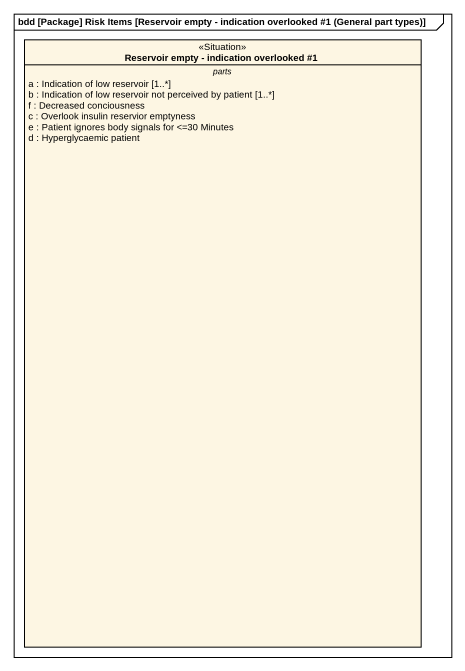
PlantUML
@startuml
mainframe bdd [Package] Risk Items [Reservoir empty - indication overlooked #1 (General part types)]
hide circle
hide empty members
class "Reservoir empty - indication overlooked #1" as Reservoir_empty_indication <<Situation>> {
  -- parts --
  a : Indication of low reservoir [1..*]
  b : Indication of low reservoir not perceived by patient [1..*]
  f : Decreased conciousness
  c : Overlook insulin reservior emptyness
  e : Patient ignores body signals for <=30 Minutes
  d : Hyperglycaemic patient
}
@enduml
